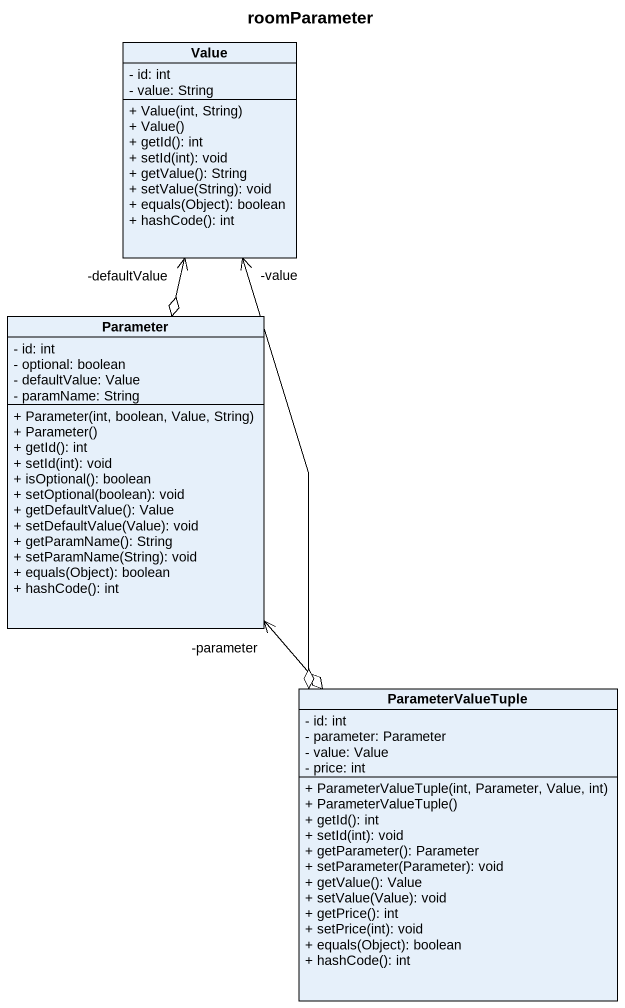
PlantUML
@startuml
title roomParameter
hide circle
hide empty members
skinparam classAttributeIconSize 0
class Value {
  - id: int
  - value: String
  + Value(int, String)
  + Value()
  + getId(): int
  + setId(int): void
  + getValue(): String
  + setValue(String): void
  + equals(Object): boolean
  + hashCode(): int
}
class Parameter {
  - id: int
  - optional: boolean
  - defaultValue: Value
  - paramName: String
  + Parameter(int, boolean, Value, String)
  + Parameter()
  + getId(): int
  + setId(int): void
  + isOptional(): boolean
  + setOptional(boolean): void
  + getDefaultValue(): Value
  + setDefaultValue(Value): void
  + getParamName(): String
  + setParamName(String): void
  + equals(Object): boolean
  + hashCode(): int
}
class ParameterValueTuple {
  - id: int
  - parameter: Parameter
  - value: Value
  - price: int
  + ParameterValueTuple(int, Parameter, Value, int)
  + ParameterValueTuple()
  + getId(): int
  + setId(int): void
  + getParameter(): Parameter
  + setParameter(Parameter): void
  + getValue(): Value
  + setValue(Value): void
  + getPrice(): int
  + setPrice(int): void
  + equals(Object): boolean
  + hashCode(): int
}
Parameter o-up-> "-defaultValue" Value
ParameterValueTuple o-up-> "-value" Value
ParameterValueTuple o-up-> "-parameter" Parameter
@enduml
